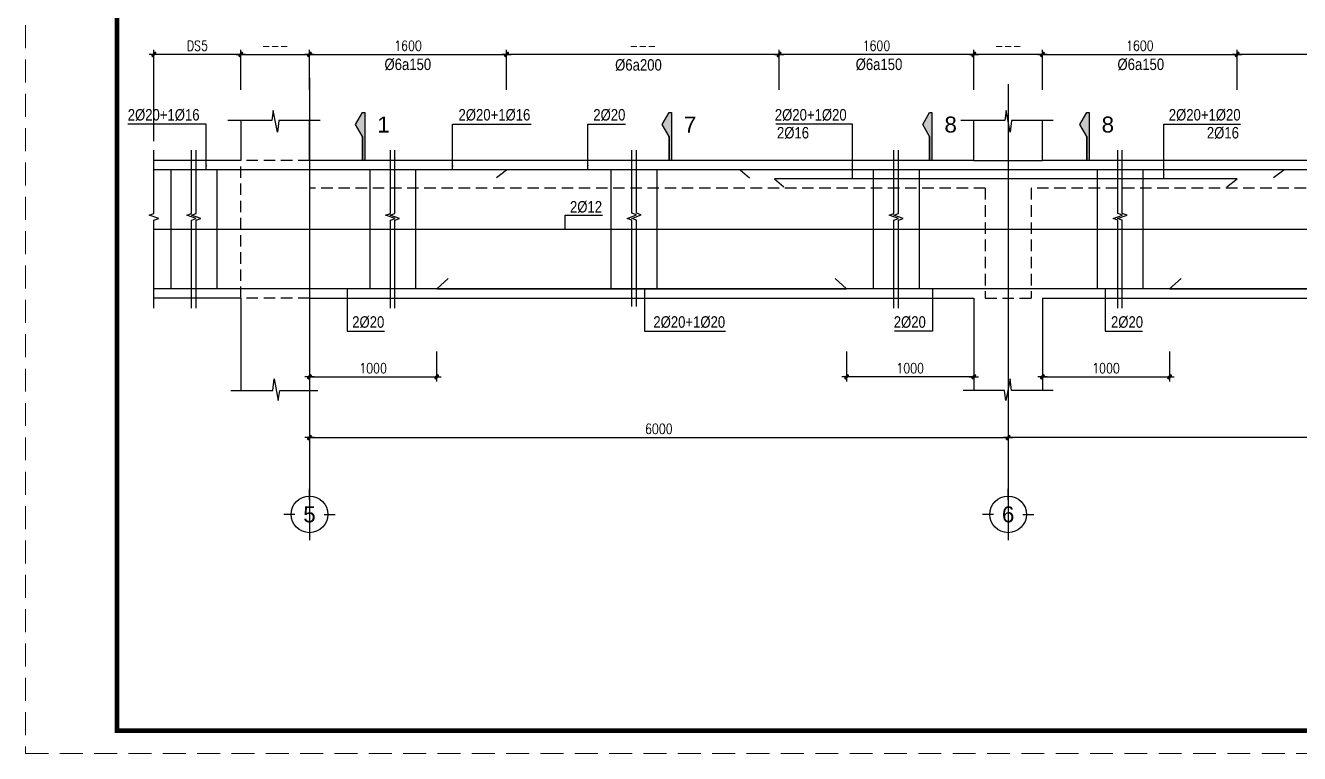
# Model space of a CAD drawing. Header units: inches. Extents: x 651127 to 1529722, y 768575 to 1021311.
# Drawn here: x 1445622 to 1473447, y 831541 to 847432 of the extents above; entities that cross this region are included whole.
import ezdxf
from ezdxf.enums import TextEntityAlignment as Align

# ---------------------------------------------------------------- set-up
doc = ezdxf.new("R2010")
doc.units = ezdxf.units.IN
doc.header["$LTSCALE"] = 1000
doc.header["$MEASUREMENT"] = 0
for name, pattern in [('CENTER2', [1.125, 0.75, -0.125, 0.125, -0.125]), ('DASHDOTX2', [2, 1, -0.5, 0, -0.5]), ('DASHED2', [0.375, 0.25, -0.125]), ('HIDDEN', [0.375, 0.25, -0.125]), ('HIDDEN2', [0.1875, 0.125, -0.0625])]:
    doc.linetypes.add(name, pattern=pattern)
doc.layers.get('DEFPOINTS').update_dxf_attribs({"color": 8, "lineweight": 9})
for name, color, linetype in [('DWGshare.com_1', 7, 'Continuous'), ('DWGshare.com_10', 7, 'Continuous'), ('DWGshare.com_2', 147, 'Continuous'), ('DWGshare.com_3', 7, 'Continuous'), ('DWGshare.com_45', 8, 'DASHDOTX2'), ('DWGshare.com_46', 40, 'Continuous'), ('DWGshare.com_5', 143, 'HIDDEN2'), ('DWGshare.com_6', 40, 'Continuous'), ('DWGshare.com_7', 1, 'Continuous'), ('DWGshare.com_8', 3, 'Continuous')]:
    doc.layers.add(name, color=color, linetype=linetype)
doc.styles.add('DWGshare.com_14', font='romans.shx', dxfattribs={"width": 0.8})
doc.styles.add('DWGshare.com_2', font='VHELVEB.TTF')
doc.styles.add('DWGshare.com_4', font='romans.shx', dxfattribs={"width": 0.8})
doc.styles.add('DWGshare.com_5', font='VHELVCN.TTF')
doc.dimstyles.new('DWGshare.com_13', dxfattribs={"dimscale": 100, "dimtxt": 2.2, "dimasz": 0.2, "dimexe": 1, "dimexo": 2, "dimgap": 0.8, "dimtad": 1, "dimdec": 0, "dimlfac": 0.2, "dimzin": 0, "dimdsep": 46, "dimtxsty": 'DWGshare.com_14', "dimblk": 'DWGshare.com_18', "dimcen": 1, "dimdle": 1.5, "dimclrd": 147, "dimclre": 147, "dimclrt": 7, "dimadec": 0, "dimazin": 0, "dimtfac": 1, "dimtdec": 0, "dimtix": 1, "dimtmove": 2, "dimatfit": 3, "dimldrblk": 'DWGshare.com_19', "dimfxl": 1, "dimtolj": 1, "dimtzin": 0, "dimarcsym": 0})
doc.dimstyles.new('DWGshare.com_3', dxfattribs={"dimscale": 100, "dimtxt": 2.5, "dimasz": 1, "dimexe": 1, "dimexo": 1.5, "dimgap": 1, "dimtad": 1, "dimdec": 0, "dimlfac": 0.2, "dimzin": 0, "dimdsep": 46, "dimtxsty": 'DWGshare.com_4', "dimblk": 'DWGshare.com_1', "dimcen": 1.5, "dimdle": 1, "dimclrd": 256, "dimclre": 256, "dimclrt": 7, "dimadec": 0, "dimazin": 0, "dimtfac": 1, "dimtdec": 0, "dimtix": 1, "dimtmove": 2, "dimatfit": 3, "dimfxl": 1, "dimtolj": 1, "dimtzin": 0, "dimarcsym": 0})

# ---------------------------------------------------------------- blocks, each defined once
blk = doc.blocks.new('DWGshare.com_18')
h = blk.add_hatch(color=256)
h.paths.add_polyline_path([(-1.1, 0), (1.1, 0), (2, 0.9, 1), (0.9, 2)])
h.paths.add_polyline_path([(-2, -0.9, 1), (-0.9, -2), (1.1, 0), (-1.1, 0)])
at = {"linetype": 'Continuous'}
h = blk.add_hatch(color=256, dxfattribs=at)
edge = h.paths.add_edge_path()
edge.add_line((-0.9, -2), (2, 0.9))
edge.add_arc((1.4, 1.4), 0.762, 315, 495)
edge.add_line((0.9, 2), (-2, -0.9))
edge.add_arc((-1.4, -1.4), 0.762, 135, 315)
for p, q in [((-5.1, 0), (5.1, 0)), ((0.9, 2), (-2, -0.9)), ((-0.9, -2), (2, 0.9))]:
    blk.add_line(p, q, dxfattribs=at)
for centre, start, end in [((1.4, 1.4), 315, 135), ((-1.4, -1.4), 135, 315)]:
    blk.add_arc(centre, 0.762, start, end, dxfattribs=at)
blk = doc.blocks.new('*D806')
at = {"layer": 'DEFPOINTS', "color": 0, "transparency": 16777216}
for p in [(1451825, 846801), (1450325, 845831), (1451825, 845831)]:
    blk.add_point(p, dxfattribs=at)
at = {"layer": 'DWGshare.com_2', "color": 147, "lineweight": -2, "transparency": 16777216}
for p, q in [((1450325, 846031), (1450325, 846901)), ((1450345, 846801), (1451805, 846801)), ((1451825, 846031), (1451825, 846901))]:
    blk.add_line(p, q, dxfattribs=at)
at = {"layer": 'DWGshare.com_2', "color": 147, "lineweight": -2, "transparency": 16777216, "xscale": 20, "yscale": 20, "zscale": 20, "rotation": 180}
blk.add_blockref('DWGshare.com_18', (1450325, 846801), dxfattribs=at)
at = {"layer": 'DWGshare.com_2', "color": 147, "lineweight": -2, "transparency": 16777216, "xscale": 20, "yscale": 20, "zscale": 20}
blk.add_blockref('DWGshare.com_18', (1451825, 846801), dxfattribs=at)
at = {"layer": 'DWGshare.com_2', "color": 7, "transparency": 16777216, "insert": (1451075, 846991), "char_height": 220, "attachment_point": 5, "style": 'DWGshare.com_14'}
blk.add_mtext('\\A1;---', dxfattribs=at)
blk = doc.blocks.new('DWGshare.com_19')
at = {"color": 0, "linetype": 'ByBlock', "lineweight": -2}
blk.add_line((-0.5, 0), (-1, 0), dxfattribs=at)
at = {"color": 0, "linetype": 'ByBlock', "const_width": 0.5}
blk.add_lwpolyline([(-0.25, 0, 1), (0.25, 0, 1)], format="xyb", close=True, dxfattribs=at)
blk = doc.blocks.new('DWGshare.com_2')
for p, q in [((0, 320), (0, 560)), ((-320, 0), (-560, 0)), ((320, 0), (560, 0)), ((0, -320), (0, -560))]:
    blk.add_line(p, q)
blk.add_circle((0, 0), 400)
at = {"linetype": 'Continuous', "style": 'DWGshare.com_2'}
blk.add_attdef('2', text='', height=350, dxfattribs=at).set_placement((0, 0), align=Align.MIDDLE_CENTER)
blk = doc.blocks.new('*D807')
at = {"layer": 'DEFPOINTS', "color": 0, "transparency": 16777216}
for p in [(1451825, 839466), (1467083, 839608), (1467083, 838437)]:
    blk.add_point(p, dxfattribs=at)
at = {"layer": 'DWGshare.com_2', "color": 147, "lineweight": -2, "transparency": 16777216}
for p, q in [((1451825, 839266), (1451825, 838337)), ((1467083, 839408), (1467083, 838337)), ((1451845, 838437), (1467063, 838437))]:
    blk.add_line(p, q, dxfattribs=at)
at = {"layer": 'DWGshare.com_2', "color": 147, "lineweight": -2, "transparency": 16777216, "xscale": 20, "yscale": 20, "zscale": 20, "rotation": 180}
blk.add_blockref('DWGshare.com_18', (1451825, 838437), dxfattribs=at)
at = {"layer": 'DWGshare.com_2', "color": 147, "lineweight": -2, "transparency": 16777216, "xscale": 20, "yscale": 20, "zscale": 20}
blk.add_blockref('DWGshare.com_18', (1467083, 838437), dxfattribs=at)
at = {"layer": 'DWGshare.com_2', "color": 7, "transparency": 16777216, "insert": (1459454, 838627), "char_height": 220, "attachment_point": 5, "style": 'DWGshare.com_14'}
blk.add_mtext('\\A1;6000', dxfattribs=at)
blk = doc.blocks.new('*D808')
at = {"layer": 'DEFPOINTS', "color": 0, "transparency": 16777216}
for p in [(1466333, 846801), (1466333, 845831), (1467833, 845831)]:
    blk.add_point(p, dxfattribs=at)
at = {"layer": 'DWGshare.com_2', "color": 147, "lineweight": -2, "transparency": 16777216}
for p, q in [((1466333, 846031), (1466333, 846901)), ((1467813, 846801), (1466353, 846801)), ((1467833, 846031), (1467833, 846901))]:
    blk.add_line(p, q, dxfattribs=at)
at = {"layer": 'DWGshare.com_2', "color": 147, "lineweight": -2, "transparency": 16777216, "xscale": 20, "yscale": 20, "zscale": 20, "rotation": 180}
blk.add_blockref('DWGshare.com_18', (1466333, 846801), dxfattribs=at)
at = {"layer": 'DWGshare.com_2', "color": 147, "lineweight": -2, "transparency": 16777216, "xscale": 20, "yscale": 20, "zscale": 20}
blk.add_blockref('DWGshare.com_18', (1467833, 846801), dxfattribs=at)
at = {"layer": 'DWGshare.com_2', "color": 7, "transparency": 16777216, "insert": (1467083, 846991), "char_height": 220, "attachment_point": 5, "style": 'DWGshare.com_14'}
blk.add_mtext('\\A1;---', dxfattribs=at)
blk = doc.blocks.new('*D809')
at = {"layer": 'DEFPOINTS', "color": 0, "transparency": 16777216}
for p in [(1456130, 846801), (1462081, 846031), (1456130, 845831)]:
    blk.add_point(p, dxfattribs=at)
at = {"layer": 'DWGshare.com_2', "color": 147, "lineweight": -2, "transparency": 16777216}
for p, q in [((1456130, 846031), (1456130, 846901)), ((1462061, 846801), (1456150, 846801)), ((1462081, 846231), (1462081, 846901))]:
    blk.add_line(p, q, dxfattribs=at)
at = {"layer": 'DWGshare.com_2', "color": 147, "lineweight": -2, "transparency": 16777216, "xscale": 20, "yscale": 20, "zscale": 20, "rotation": 180}
blk.add_blockref('DWGshare.com_18', (1456130, 846801), dxfattribs=at)
at = {"layer": 'DWGshare.com_2', "color": 147, "lineweight": -2, "transparency": 16777216, "xscale": 20, "yscale": 20, "zscale": 20}
blk.add_blockref('DWGshare.com_18', (1462081, 846801), dxfattribs=at)
at = {"layer": 'DWGshare.com_2', "color": 7, "transparency": 16777216, "insert": (1459105, 846991), "char_height": 220, "attachment_point": 5, "style": 'DWGshare.com_14'}
blk.add_mtext('\\A1;---', dxfattribs=at)
blk = doc.blocks.new('DWGshare.com_1')
at = {"color": 0, "linetype": 'ByBlock', "const_width": 0.3}
blk.add_lwpolyline([(-0.5, -0.5), (0.5, 0.5)], dxfattribs=at)
blk = doc.blocks.new('*D811')
at = {"layer": 'DEFPOINTS', "color": 0, "transparency": 16777216}
for p in [(1472085, 846801), (1467833, 845831), (1472085, 845831)]:
    blk.add_point(p, dxfattribs=at)
at = {"layer": 'DWGshare.com_2', "color": 147, "lineweight": -2, "transparency": 16777216}
for p, q in [((1467833, 846031), (1467833, 846901)), ((1467853, 846801), (1472065, 846801)), ((1472085, 846031), (1472085, 846901))]:
    blk.add_line(p, q, dxfattribs=at)
at = {"layer": 'DWGshare.com_2', "color": 147, "lineweight": -2, "transparency": 16777216, "xscale": 20, "yscale": 20, "zscale": 20, "rotation": 180}
blk.add_blockref('DWGshare.com_18', (1467833, 846801), dxfattribs=at)
at = {"layer": 'DWGshare.com_2', "color": 147, "lineweight": -2, "transparency": 16777216, "xscale": 20, "yscale": 20, "zscale": 20}
blk.add_blockref('DWGshare.com_18', (1472085, 846801), dxfattribs=at)
at = {"layer": 'DWGshare.com_2', "color": 7, "transparency": 16777216, "insert": (1469959, 846991), "char_height": 220, "attachment_point": 5, "style": 'DWGshare.com_14'}
blk.add_mtext('\\A1;1600', dxfattribs=at)
blk = doc.blocks.new('*D813')
at = {"layer": 'DEFPOINTS', "color": 0, "transparency": 16777216}
for p in [(1467833, 840516), (1470610, 840516), (1470610, 839763)]:
    blk.add_point(p, dxfattribs=at)
at = {"layer": 'DWGshare.com_2', "color": 147, "lineweight": -2, "transparency": 16777216}
for p, q in [((1467833, 840316), (1467833, 839663)), ((1470610, 840316), (1470610, 839663)), ((1467853, 839763), (1470590, 839763))]:
    blk.add_line(p, q, dxfattribs=at)
at = {"layer": 'DWGshare.com_2', "color": 147, "lineweight": -2, "transparency": 16777216, "xscale": 20, "yscale": 20, "zscale": 20, "rotation": 180}
blk.add_blockref('DWGshare.com_18', (1467833, 839763), dxfattribs=at)
at = {"layer": 'DWGshare.com_2', "color": 147, "lineweight": -2, "transparency": 16777216, "xscale": 20, "yscale": 20, "zscale": 20}
blk.add_blockref('DWGshare.com_18', (1470610, 839763), dxfattribs=at)
at = {"layer": 'DWGshare.com_2', "color": 7, "transparency": 16777216, "insert": (1469221, 839953), "char_height": 220, "attachment_point": 5, "style": 'DWGshare.com_14'}
blk.add_mtext('\\A1;1000', dxfattribs=at)
blk = doc.blocks.new('*U725')
blk.add_hatch(color=256).paths.add_polyline_path([(25, 1050), (-25, 1050), (-175, 788), (-25, 525), (-25, 0), (25, 0)])
blk.add_line((25, 1050), (25, 0))
blk.add_lwpolyline([(-25, 525), (-175, 788), (-25, 1050), (25, 1050), (25, 0), (-25, 0), (-25, 525), (-25, 0)])
at = {"style": 'DWGshare.com_2', "flags": 8}
blk.add_attdef('04', text='', height=350, dxfattribs=at).set_placement((435, 788), align=Align.MIDDLE)
blk = doc.blocks.new('*D815')
at = {"layer": 'DEFPOINTS', "color": 0, "transparency": 16777216}
for p in [(1462081, 846801), (1462081, 845831), (1466333, 845831)]:
    blk.add_point(p, dxfattribs=at)
at = {"layer": 'DWGshare.com_2', "color": 147, "lineweight": -2, "transparency": 16777216}
for p, q in [((1462081, 846031), (1462081, 846901)), ((1466313, 846801), (1462101, 846801)), ((1466333, 846031), (1466333, 846901))]:
    blk.add_line(p, q, dxfattribs=at)
at = {"layer": 'DWGshare.com_2', "color": 147, "lineweight": -2, "transparency": 16777216, "xscale": 20, "yscale": 20, "zscale": 20, "rotation": 180}
blk.add_blockref('DWGshare.com_18', (1462081, 846801), dxfattribs=at)
at = {"layer": 'DWGshare.com_2', "color": 147, "lineweight": -2, "transparency": 16777216, "xscale": 20, "yscale": 20, "zscale": 20}
blk.add_blockref('DWGshare.com_18', (1466333, 846801), dxfattribs=at)
at = {"layer": 'DWGshare.com_2', "color": 7, "transparency": 16777216, "insert": (1464207, 846991), "char_height": 220, "attachment_point": 5, "style": 'DWGshare.com_14'}
blk.add_mtext('\\A1;1600', dxfattribs=at)
blk = doc.blocks.new('*D816')
at = {"layer": 'DEFPOINTS', "color": 0, "transparency": 16777216}
for p in [(1456130, 846801), (1451825, 845831), (1456130, 845831)]:
    blk.add_point(p, dxfattribs=at)
at = {"layer": 'DWGshare.com_2', "color": 147, "lineweight": -2, "transparency": 16777216}
for p, q in [((1451825, 846031), (1451825, 846901)), ((1451845, 846801), (1456110, 846801)), ((1456130, 846031), (1456130, 846901))]:
    blk.add_line(p, q, dxfattribs=at)
at = {"layer": 'DWGshare.com_2', "color": 147, "lineweight": -2, "transparency": 16777216, "xscale": 20, "yscale": 20, "zscale": 20, "rotation": 180}
blk.add_blockref('DWGshare.com_18', (1451825, 846801), dxfattribs=at)
at = {"layer": 'DWGshare.com_2', "color": 147, "lineweight": -2, "transparency": 16777216, "xscale": 20, "yscale": 20, "zscale": 20}
blk.add_blockref('DWGshare.com_18', (1456130, 846801), dxfattribs=at)
at = {"layer": 'DWGshare.com_2', "color": 7, "transparency": 16777216, "insert": (1453977, 846991), "char_height": 220, "attachment_point": 5, "style": 'DWGshare.com_14'}
blk.add_mtext('\\A1;1600', dxfattribs=at)
blk = doc.blocks.new('*D817')
at = {"layer": 'DEFPOINTS', "color": 0, "transparency": 16777216}
for p in [(1463556, 840516), (1466333, 840516), (1463556, 839763)]:
    blk.add_point(p, dxfattribs=at)
at = {"layer": 'DWGshare.com_2', "color": 147, "lineweight": -2, "transparency": 16777216}
for p, q in [((1463556, 840316), (1463556, 839663)), ((1466333, 840316), (1466333, 839663)), ((1466313, 839763), (1463576, 839763))]:
    blk.add_line(p, q, dxfattribs=at)
at = {"layer": 'DWGshare.com_2', "color": 147, "lineweight": -2, "transparency": 16777216, "xscale": 20, "yscale": 20, "zscale": 20, "rotation": 180}
blk.add_blockref('DWGshare.com_18', (1463556, 839763), dxfattribs=at)
at = {"layer": 'DWGshare.com_2', "color": 147, "lineweight": -2, "transparency": 16777216, "xscale": 20, "yscale": 20, "zscale": 20}
blk.add_blockref('DWGshare.com_18', (1466333, 839763), dxfattribs=at)
at = {"layer": 'DWGshare.com_2', "color": 7, "transparency": 16777216, "insert": (1464944, 839953), "char_height": 220, "attachment_point": 5, "style": 'DWGshare.com_14'}
blk.add_mtext('\\A1;1000', dxfattribs=at)
blk = doc.blocks.new('*D818')
at = {"layer": 'DEFPOINTS', "color": 0, "transparency": 16777216}
for p in [(1451825, 840516), (1454602, 840516), (1454602, 839763)]:
    blk.add_point(p, dxfattribs=at)
at = {"layer": 'DWGshare.com_2', "color": 147, "lineweight": -2, "transparency": 16777216}
for p, q in [((1451825, 840316), (1451825, 839663)), ((1454602, 840316), (1454602, 839663)), ((1451845, 839763), (1454582, 839763))]:
    blk.add_line(p, q, dxfattribs=at)
at = {"layer": 'DWGshare.com_2', "color": 147, "lineweight": -2, "transparency": 16777216, "xscale": 20, "yscale": 20, "zscale": 20, "rotation": 180}
blk.add_blockref('DWGshare.com_18', (1451825, 839763), dxfattribs=at)
at = {"layer": 'DWGshare.com_2', "color": 147, "lineweight": -2, "transparency": 16777216, "xscale": 20, "yscale": 20, "zscale": 20}
blk.add_blockref('DWGshare.com_18', (1454602, 839763), dxfattribs=at)
at = {"layer": 'DWGshare.com_2', "color": 7, "transparency": 16777216, "insert": (1453214, 839953), "char_height": 220, "attachment_point": 5, "style": 'DWGshare.com_14'}
blk.add_mtext('\\A1;1000', dxfattribs=at)
blk = doc.blocks.new('*D822')
at = {"layer": 'DEFPOINTS', "color": 0, "transparency": 16777216}
for p in [(1472085, 846801), (1477338, 846031), (1472085, 845831)]:
    blk.add_point(p, dxfattribs=at)
at = {"layer": 'DWGshare.com_2', "color": 147, "lineweight": -2, "transparency": 16777216}
for p, q in [((1472085, 846031), (1472085, 846901)), ((1477318, 846801), (1472105, 846801)), ((1477338, 846231), (1477338, 846901))]:
    blk.add_line(p, q, dxfattribs=at)
at = {"layer": 'DWGshare.com_2', "color": 147, "lineweight": -2, "transparency": 16777216, "xscale": 20, "yscale": 20, "zscale": 20, "rotation": 180}
blk.add_blockref('DWGshare.com_18', (1472085, 846801), dxfattribs=at)
at = {"layer": 'DWGshare.com_2', "color": 147, "lineweight": -2, "transparency": 16777216, "xscale": 20, "yscale": 20, "zscale": 20}
blk.add_blockref('DWGshare.com_18', (1477338, 846801), dxfattribs=at)
at = {"layer": 'DWGshare.com_2', "color": 7, "transparency": 16777216, "insert": (1474712, 846991), "char_height": 220, "attachment_point": 5, "style": 'DWGshare.com_14'}
blk.add_mtext('\\A1;---', dxfattribs=at)
blk = doc.blocks.new('*D825')
at = {"layer": 'DEFPOINTS', "color": 0, "transparency": 16777216}
for p in [(1467083, 839608), (1482340, 839466), (1467083, 838437)]:
    blk.add_point(p, dxfattribs=at)
at = {"layer": 'DWGshare.com_2', "color": 147, "lineweight": -2, "transparency": 16777216}
for p, q in [((1467083, 839408), (1467083, 838337)), ((1482340, 839266), (1482340, 838337)), ((1482320, 838437), (1467103, 838437))]:
    blk.add_line(p, q, dxfattribs=at)
at = {"layer": 'DWGshare.com_2', "color": 147, "lineweight": -2, "transparency": 16777216, "xscale": 20, "yscale": 20, "zscale": 20, "rotation": 180}
blk.add_blockref('DWGshare.com_18', (1467083, 838437), dxfattribs=at)
at = {"layer": 'DWGshare.com_2', "color": 147, "lineweight": -2, "transparency": 16777216, "xscale": 20, "yscale": 20, "zscale": 20}
blk.add_blockref('DWGshare.com_18', (1482340, 838437), dxfattribs=at)
at = {"layer": 'DWGshare.com_2', "color": 7, "transparency": 16777216, "insert": (1474712, 838651), "char_height": 220, "attachment_point": 5, "style": 'DWGshare.com_14'}
blk.add_mtext('\\A1;6000x3 NH{\\fArial|b0|i0|c0|p34;ỊP}', dxfattribs=at)
blk = doc.blocks.new('*D828')
at = {"layer": 'DEFPOINTS', "color": 0, "transparency": 16777216}
for p in [(1448428, 846801), (1450325, 845831), (1448428, 844707)]:
    blk.add_point(p, dxfattribs=at)
at = {"layer": 'DWGshare.com_2', "color": 147, "lineweight": -2, "transparency": 16777216}
for p, q in [((1448428, 844907), (1448428, 846901)), ((1450305, 846801), (1448448, 846801)), ((1450325, 846031), (1450325, 846901))]:
    blk.add_line(p, q, dxfattribs=at)
at = {"layer": 'DWGshare.com_2', "color": 147, "lineweight": -2, "transparency": 16777216, "xscale": 20, "yscale": 20, "zscale": 20, "rotation": 180}
blk.add_blockref('DWGshare.com_18', (1448428, 846801), dxfattribs=at)
at = {"layer": 'DWGshare.com_2', "color": 147, "lineweight": -2, "transparency": 16777216, "xscale": 20, "yscale": 20, "zscale": 20}
blk.add_blockref('DWGshare.com_18', (1450325, 846801), dxfattribs=at)
at = {"layer": 'DWGshare.com_2', "color": 7, "transparency": 16777216, "insert": (1449377, 846991), "char_height": 220, "attachment_point": 5, "style": 'DWGshare.com_14'}
blk.add_mtext('\\A1;DS5', dxfattribs=at)

msp = doc.modelspace()

# ---------------------------------------------------------------- linework, layer by layer
at = {"layer": 'DEFPOINTS', "linetype": 'HIDDEN', "ltscale": 2}
msp.add_lwpolyline([(1445622.3, 831540.9), (1529722.3, 831540.9), (1529722.3, 890940.9), (1445622.3, 890940.9)], close=True, dxfattribs=at)
at = {"layer": 'DWGshare.com_1', "const_width": 100}
msp.add_lwpolyline([(1447622.3, 832040.9), (1529222.3, 832040.9), (1529222.3, 890440.9), (1447622.3, 890440.9)], close=True, dxfattribs=at)
at = {"layer": 'DWGshare.com_2'}
for points in [[(1452056.4, 845357.2), (1451152.3, 845357.2), (1451122.9, 845104.8), (1451033.8, 845578), (1451000.7, 845357.2), (1450040.9, 845357.2)], [(1468064, 845357.2), (1467159.9, 845357.2), (1467130.5, 845104.8), (1467041.4, 845578), (1467008.3, 845357.2), (1466048.5, 845357.2)], [(1448428.5, 841260), (1448428.5, 843181), (1448531.5, 843218.5), (1448325.4, 843293.5), (1448428.5, 843331), (1448428.5, 844707.4)], [(1449250.4, 841260), (1449250.4, 843181), (1449353.5, 843218.5), (1449147.4, 843293.5), (1449250.4, 843331), (1449250.4, 844707.4)], [(1449350.4, 841260), (1449350.4, 843181), (1449453.5, 843218.5), (1449247.4, 843293.5), (1449350.4, 843331), (1449350.4, 844707.4)], [(1453590.6, 841260), (1453590.6, 843181), (1453693.7, 843218.5), (1453487.6, 843293.5), (1453590.6, 843331), (1453590.6, 844707.4)], [(1453690.6, 841260), (1453690.6, 843181), (1453793.7, 843218.5), (1453587.6, 843293.5), (1453690.6, 843331), (1453690.6, 844707.4)], [(1458866.3, 841296.5), (1458866.3, 843184.9), (1458763.3, 843222.4), (1458969.4, 843297.4), (1458866.3, 843334.9), (1458866.3, 844707.4)], [(1458966.3, 841296.5), (1458966.3, 843184.9), (1458863.3, 843222.4), (1459069.4, 843297.4), (1458966.3, 843334.9), (1458966.3, 844707.4)], [(1464589.2, 841260), (1464589.2, 843181), (1464692.2, 843218.5), (1464486.1, 843293.5), (1464589.2, 843331), (1464589.2, 844707.4)], [(1464689.2, 841260), (1464689.2, 843181), (1464792.2, 843218.5), (1464586.1, 843293.5), (1464689.2, 843331), (1464689.2, 844707.4)], [(1469476.4, 841260), (1469476.4, 843181), (1469373.4, 843218.5), (1469579.4, 843293.5), (1469476.4, 843331), (1469476.4, 844707.4)], [(1469576.4, 841260), (1469576.4, 843181), (1469473.4, 843218.5), (1469679.4, 843293.5), (1469576.4, 843331), (1469576.4, 844707.4)], [(1450108.9, 839465.7), (1451024.8, 839465.7), (1451054.2, 839718.1), (1451143.2, 839244.9), (1451176.4, 839465.7), (1452009.3, 839465.7)], [(1468064, 839465.7), (1467154.5, 839465.7), (1467125.1, 839718.1), (1467036, 839244.9), (1467002.9, 839465.7), (1466101.2, 839465.7)]]:
    msp.add_lwpolyline(points, dxfattribs=at)
at = {"layer": 'DWGshare.com_3', "ltscale": 0.9}
for p, q in [((1450325.2, 845357.2), (1450325.2, 844482.8)), ((1451825.2, 844482.8), (1451825.2, 845357.2)), ((1466332.8, 844482.8), (1466332.8, 845357.2)), ((1467832.8, 844482.8), (1467832.8, 845357.2)), ((1450325.2, 844482.8), (1448428.5, 844482.8)), ((1466332.8, 844482.8), (1451825.2, 844482.8)), ((1512105.5, 844482.8), (1467832.8, 844482.8)), ((1450325.2, 841482.8), (1448428.5, 841482.8)), ((1450325.2, 841482.8), (1450325.2, 839465.7)), ((1451825.2, 841482.8), (1451825.2, 839465.7)), ((1451825.2, 841482.8), (1466332.8, 841482.8)), ((1466332.8, 841482.8), (1466332.8, 839465.7)), ((1467832.8, 841482.8), (1467832.8, 839465.7)), ((1467832.8, 841482.8), (1481590.4, 841482.8))]:
    msp.add_line(p, q, dxfattribs=at)
at = {"layer": 'DWGshare.com_45', "ltscale": 20}
for p, q in [((1451825.2, 846288.3), (1451825.2, 836201)), ((1467082.8, 846154), (1467082.8, 836201))]:
    msp.add_line(p, q, dxfattribs=at)
at = {"layer": 'DWGshare.com_5', "linetype": 'DASHED2'}
for p, q in [((1450325.2, 841482.8), (1450325.2, 844482.8)), ((1451825.2, 844482.8), (1450325.2, 844482.8)), ((1466582.8, 843882.8), (1451825.2, 843882.8))]:
    msp.add_line(p, q, dxfattribs=at)
at = {"layer": 'DWGshare.com_5', "linetype": 'DASHED2', "ltscale": 1500}
for p, q in [((1466332.8, 844482.8), (1467082.8, 844482.8)), ((1467082.8, 844482.8), (1467832.8, 844482.8))]:
    msp.add_line(p, q, dxfattribs=at)
at = {"layer": 'DWGshare.com_5', "linetype": 'DASHED2'}
for points in [[(1451825.2, 843882.8), (1451825.2, 841482.8), (1450325.2, 841482.8)], [(1466582.8, 843882.8), (1466582.8, 841482.8), (1467582.8, 841482.8)], [(1481840.4, 843882.8), (1467582.8, 843882.8)], [(1467582.8, 843882.8), (1467582.8, 841482.8)]]:
    msp.add_lwpolyline(points, dxfattribs=at)
at = {"layer": 'DWGshare.com_7', "ltscale": 100}
for points in [[(1467082.8, 844282.8), (1448428.5, 844282.8)], [(1455907.1, 844110.9), (1456129.5, 844282.8), (1448428.5, 844282.8)], [(1472880.6, 844110.9), (1473103, 844282.8), (1461232.4, 844282.8), (1461433, 844107.2)], [(1512855.5, 844282.8), (1467082.8, 844282.8)], [(1471862.2, 843910.9), (1472084.7, 844082.8), (1461980.6, 844082.8), (1462181.2, 843907.2)], [(1448428.5, 842982.8), (1467082.8, 842982.8)], [(1467082.8, 842982.8), (1512855.5, 842982.8)], [(1454853, 841907.6), (1454602.4, 841682.8), (1463555.6, 841682.8), (1463305, 841907.6)], [(1470860.6, 841907.6), (1470609.9, 841682.8), (1509328.3, 841682.8), (1509077.7, 841907.6)], [(1467082.8, 841682.8), (1448428.5, 841682.8)], [(1512855.5, 841682.8), (1467082.8, 841682.8)]]:
    msp.add_lwpolyline(points, dxfattribs=at)
at = {"layer": 'DWGshare.com_8', "ltscale": 100}
for p, q in [((1448799.5, 844282.8), (1448799.5, 841682.8)), ((1449799.5, 844282.8), (1449799.5, 841682.8)), ((1453139.7, 844282.8), (1453139.7, 841682.8)), ((1454139.7, 844282.8), (1454139.7, 841682.8)), ((1458407.5, 844282.8), (1458407.5, 841682.8)), ((1459407.5, 844282.8), (1459407.5, 841682.8)), ((1464138.2, 844282.8), (1464138.2, 841682.8)), ((1465138.2, 844282.8), (1465138.2, 841682.8)), ((1469027.3, 844282.8), (1469027.3, 841682.8)), ((1470027.3, 844282.8), (1470027.3, 841682.8))]:
    msp.add_line(p, q, dxfattribs=at)

# ---------------------------------------------------------------- block references
at = {"layer": 'DWGshare.com_46', "linetype": 'CENTER2'}
ref = msp.add_blockref('*U725', (1453006.5, 844482.8), dxfattribs=at)
ref.add_attrib('04', '1', dxfattribs={"layer": '0', "height": 350, "style": 'DWGshare.com_2'}).set_placement((1453441.8, 845270.3), align=Align.MIDDLE)
ref = msp.add_blockref('*U725', (1459702.4, 844482.8), dxfattribs=at)
ref.add_attrib('04', '7', dxfattribs={"layer": '0', "height": 350, "style": 'DWGshare.com_2'}).set_placement((1460137.7, 845270.3), align=Align.MIDDLE)
ref = msp.add_blockref('*U725', (1465392.5, 844482.8), dxfattribs=at)
ref.add_attrib('04', '8', dxfattribs={"layer": '0', "height": 350, "style": 'DWGshare.com_2'}).set_placement((1465827.8, 845270.3), align=Align.MIDDLE)
ref = msp.add_blockref('*U725', (1468825, 844482.8), dxfattribs=at)
ref.add_attrib('04', '8', dxfattribs={"layer": '0', "height": 350, "style": 'DWGshare.com_2'}).set_placement((1469260.3, 845270.3), align=Align.MIDDLE)
at = {"layer": 'DWGshare.com_6', "linetype": 'CENTER2'}
for p, values in [((1451825.2, 836761), {'2': '5'}), ((1467082.8, 836761), {'2': '6'})]:
    msp.add_blockref('DWGshare.com_2', p, dxfattribs=at).add_auto_attribs(values)

# ---------------------------------------------------------------- texts
at = {"layer": 'DWGshare.com_10', "style": 'DWGshare.com_5'}
for s, p in [('Þ6a150', (1453972.6, 846459.9)), ('Þ6a200', (1459009.7, 846447.3)), ('Þ6a150', (1464262.8, 846459.9)), ('Þ6a150', (1469980.2, 846459.9))]:
    msp.add_text(s, height=250, dxfattribs=at).set_placement(p, align=Align.CENTER)
for s, p in [('2Þ20+1Þ16', (1447855.6, 845357.9)), ('2Þ20', (1458023.3, 845357.9)), ('2Þ20+1Þ20', (1461987.8, 845357.9)), ('2Þ20+1Þ20', (1470591.7, 845357.9)), ('2Þ16', (1462034.6, 844966.7)), ('2Þ16', (1471423.3, 844966.7)), ('2Þ12', (1457514, 843349.9)), ('2Þ20', (1452757.8, 840835)), ('2Þ20+1Þ20', (1459334.3, 840835)), ('2Þ20', (1464584.5, 840835)), ('2Þ20', (1469329.3, 840835))]:
    msp.add_text(s, height=250, dxfattribs=at).set_placement(p)
msp.add_text('2Þ20+1Þ16', height=250, rotation=360, dxfattribs=at).set_placement((1455079.6, 845357.9))

# ---------------------------------------------------------------- dimensions: what is measured, and where the dimension line sits
at = {"layer": 'DWGshare.com_2'}
for base, p1, p2, text, picture, middle in [((1448428.5, 846800.9), (1450325.2, 845831.2), (1448428.5, 844707.4), 'DS5', '*D828', (1449376.8, 846990.9)), ((1456129.5, 846800.9), (1462080.9, 846031.2), (1456129.5, 845831.2), '---', '*D809', (1459105.2, 846990.9)), ((1462080.9, 846800.9), (1466332.8, 845831.2), (1462080.9, 845831.2), '1600', '*D815', (1464206.8, 846990.9)), ((1466332.8, 846800.9), (1467832.8, 845831.2), (1466332.8, 845831.2), '---', '*D808', (1467082.8, 846990.9)), ((1472084.7, 846800.9), (1477338.5, 846031.2), (1472084.7, 845831.2), '---', '*D822', (1474711.6, 846990.9)), ((1463555.6, 839762.6), (1466332.8, 840515.5), (1463555.6, 840515.5), '1000', '*D817', (1464944.2, 839952.6)), ((1467082.8, 838436.9), (1482340.4, 839465.7), (1467082.8, 839608.5), '6000x3 NH{\\fArial|b0|i0|c0|p34;ỊP}', '*D825', (1474711.6, 838651.3))]:
    dim = msp.add_linear_dim(base=base, p1=p1, p2=p2, angle=180, text=text, dimstyle='DWGshare.com_13', dxfattribs=at)
    dim.commit()
    dim.dimension.update_dxf_attribs({"geometry": picture, "text_midpoint": middle})
for base, p1, p2, text, picture, middle in [((1451825.2, 846800.9), (1450325.2, 845831.2), (1451825.2, 845831.2), '---', '*D806', (1451075.2, 846990.9)), ((1456129.5, 846800.9), (1451825.2, 845831.2), (1456129.5, 845831.2), '1600', '*D816', (1453977.4, 846990.9)), ((1472084.7, 846800.9), (1467832.8, 845831.2), (1472084.7, 845831.2), '1600', '*D811', (1469958.7, 846990.9)), ((1454602.4, 839762.6), (1451825.2, 840515.5), (1454602.4, 840515.5), '1000', '*D818', (1453213.8, 839952.6)), ((1470609.9, 839762.6), (1467832.8, 840515.5), (1470609.9, 840515.5), '1000', '*D813', (1469221.4, 839952.6)), ((1467082.8, 838436.9), (1451825.2, 839465.7), (1467082.8, 839608.5), '6000', '*D807', (1459454, 838626.9))]:
    dim = msp.add_linear_dim(base=base, p1=p1, p2=p2, text=text, dimstyle='DWGshare.com_13', dxfattribs=at)
    dim.commit()
    dim.dimension.update_dxf_attribs({"geometry": picture, "text_midpoint": middle})

# ---------------------------------------------------------------- leaders
for points in [[(1449570.3, 844282.8), (1449570.3, 845280.7), (1447856, 845280.7)], [(1454951.5, 844282.8), (1454951.5, 845280.7), (1456665.9, 845280.7)], [(1457905.2, 844282.8), (1457905.2, 845280.7), (1458727.1, 845280.7)], [(1463681.8, 844082.8), (1463681.8, 845280.7), (1462010.2, 845280.7)], [(1470483.7, 844082.8), (1470483.7, 845280.7), (1472155.4, 845280.7)], [(1457405.4, 842980.9), (1457405.4, 843293.2), (1458227.3, 843293.2)], [(1452649.2, 841682.8), (1452649.2, 840757.8), (1453461.7, 840757.8)], [(1459141.4, 841682.8), (1459141.4, 840757.8), (1460911, 840757.8)], [(1465430.8, 841682.8), (1465430.8, 840757.8), (1464602.9, 840757.8)], [(1469205, 841682.8), (1469205, 840757.8), (1470019.7, 840757.8)]]:
    msp.add_leader(points, dimstyle='DWGshare.com_3', override={"dimtad": 0}, dxfattribs=at)

doc.saveas('drawing.dxf')
